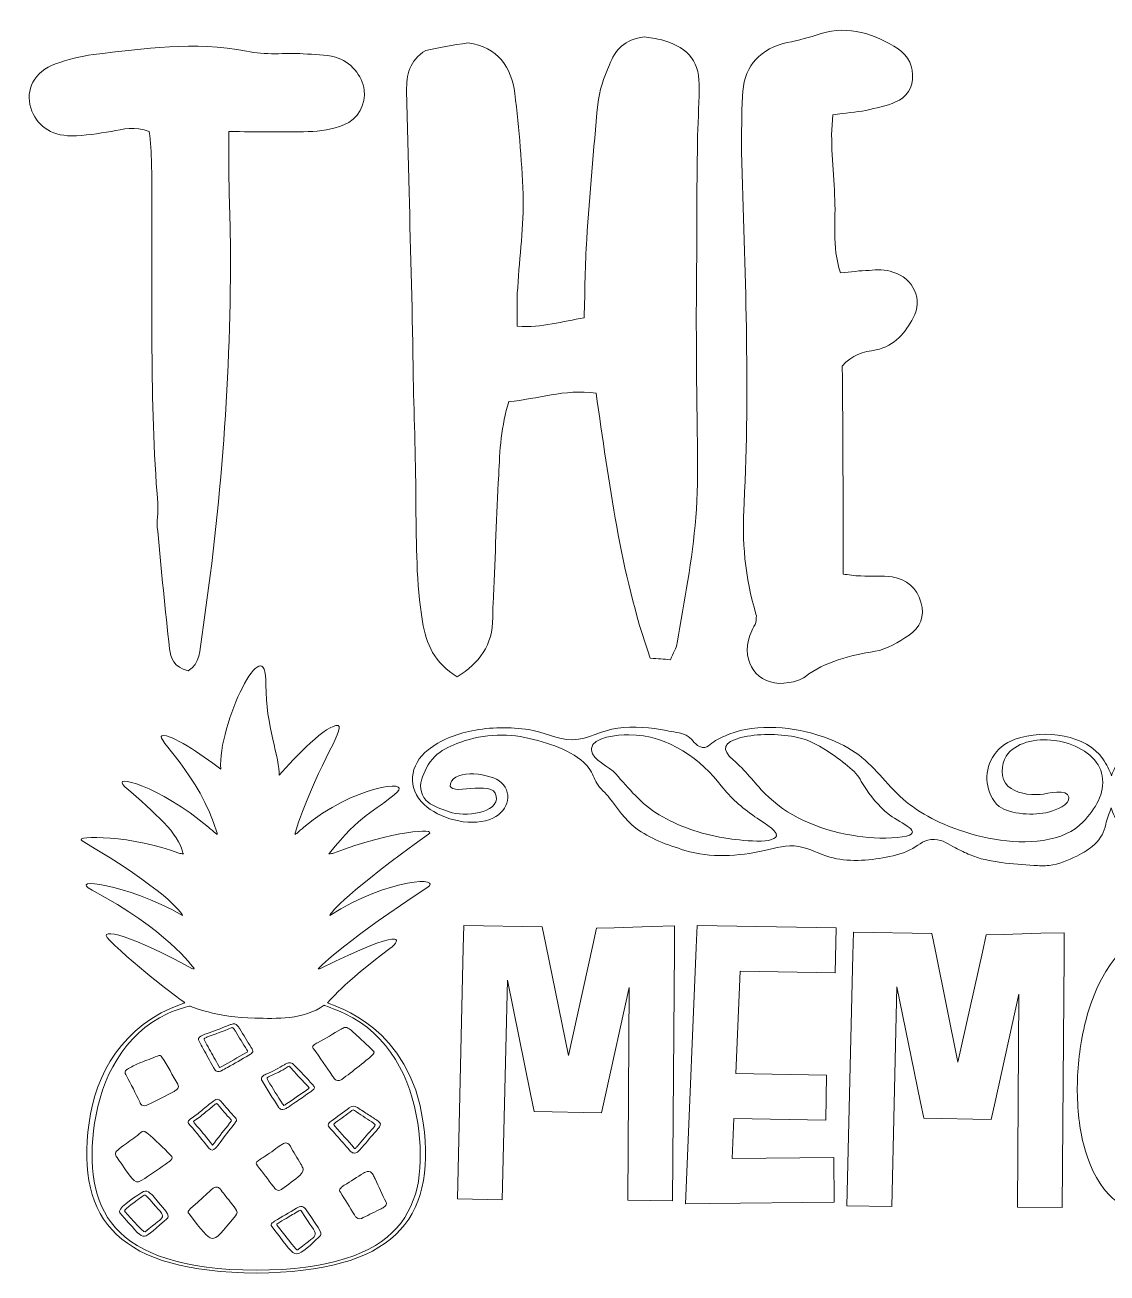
# Model space of a CAD drawing. Header units: inches. Extents: x 0.42 to 5.57, y -5.8 to -0.43.
# Drawn here: x 0.422 to 2.977, y -3.378 to -0.432 of the extents above; entities that cross this region are included whole.
import ezdxf

# ---------------------------------------------------------------- set-up
doc = ezdxf.new("R2010")
doc.units = ezdxf.units.IN
doc.header["$MEASUREMENT"] = 0
doc.layers.add('Layer 1', color=7, linetype='Continuous')

# ---------------------------------------------------------------- blocks, each defined once
blk = doc.blocks.new('block 308')
at = {"layer": 'Layer 1', "lineweight": 0}
blk.add_open_spline([(1.2436, -2.8615), (1.2498, -2.8538), (1.2479, -2.8593), (1.1944, -2.8069), (1.1916, -2.8042), (1.1883, -2.8019), (1.1845, -2.8), (1.1806, -2.7981), (1.1767, -2.7981), (1.1729, -2.7998), (1.1712, -2.8006), (1.1697, -2.8015), (1.1681, -2.8024), (1.15, -2.8133), (1.1317, -2.8242), (1.1128, -2.8344), (1.1093, -2.8363), (1.1059, -2.8383), (1.1032, -2.8408), (1.1008, -2.8431), (1.1001, -2.8454), (1.1022, -2.848), (1.1026, -2.8484), (1.1028, -2.8488), (1.1032, -2.8492), (1.1189, -2.8702), (1.1337, -2.8916), (1.1479, -2.9131), (1.1496, -2.9157), (1.1516, -2.9182), (1.1537, -2.9206), (1.1556, -2.9228), (1.1584, -2.9239), (1.1619, -2.924), (1.1651, -2.924), (1.1676, -2.9228), (1.1698, -2.9212), (1.1764, -2.9162), (1.1831, -2.9114), (1.1895, -2.9064), (1.2038, -2.8952), (1.218, -2.8839), (1.2322, -2.8726), (1.2365, -2.8692), (1.2404, -2.8655), (1.2436, -2.8615)], degree=3, knots=[0, 0, 0, 0, 1, 1, 1, 2, 2, 2, 3, 3, 3, 4, 4, 4, 5, 5, 5, 6, 6, 6, 7, 7, 7, 8, 8, 8, 9, 9, 9, 10, 10, 10, 11, 11, 11, 12, 12, 12, 13, 13, 13, 14, 14, 14, 15, 15, 15, 15], dxfattribs=at)
blk = doc.blocks.new('block 307')
at = {"layer": 'Layer 1'}
blk.add_blockref('block 308', (0, 0), dxfattribs=at)
blk = doc.blocks.new('block 310')
at = {"layer": 'Layer 1', "lineweight": 0}
blk.add_open_spline([(0.7113, -2.9811), (0.7328, -2.9711), (0.7537, -2.9606), (0.7739, -2.9493), (0.7767, -2.9477), (0.7793, -2.9461), (0.7814, -2.9439), (0.7831, -2.9422), (0.7841, -2.9403), (0.784, -2.938), (0.7841, -2.9361), (0.7834, -2.9342), (0.7824, -2.9325), (0.77, -2.9112), (0.7589, -2.8895), (0.7451, -2.8687), (0.7423, -2.8643), (0.74, -2.8638), (0.7344, -2.866), (0.7212, -2.8711), (0.7081, -2.8763), (0.6949, -2.8815), (0.6853, -2.8853), (0.6764, -2.8898), (0.6677, -2.8945), (0.6652, -2.8959), (0.663, -2.8974), (0.6609, -2.899), (0.6579, -2.9013), (0.6572, -2.904), (0.6586, -2.907), (0.6594, -2.9089), (0.6603, -2.9107), (0.6613, -2.9125), (0.6727, -2.9328), (0.6829, -2.9536), (0.6929, -2.9743), (0.6937, -2.976), (0.6945, -2.9777), (0.6955, -2.9793), (0.6982, -2.9832), (0.7025, -2.9843), (0.7079, -2.9825), (0.7091, -2.9821), (0.7102, -2.9816), (0.7113, -2.9811)], degree=3, knots=[0, 0, 0, 0, 1, 1, 1, 2, 2, 2, 3, 3, 3, 4, 4, 4, 5, 5, 5, 6, 6, 6, 7, 7, 7, 8, 8, 8, 9, 9, 9, 10, 10, 10, 11, 11, 11, 12, 12, 12, 13, 13, 13, 14, 14, 14, 15, 15, 15, 15], dxfattribs=at)
blk = doc.blocks.new('block 309')
at = {"layer": 'Layer 1'}
blk.add_blockref('block 310', (0, 0), dxfattribs=at)
blk = doc.blocks.new('block 312')
at = {"layer": 'Layer 1', "lineweight": 0}
blk.add_open_spline([(0.7593, -3.1173), (0.7617, -3.1155), (0.7641, -3.1136), (0.7661, -3.1115), (0.7701, -3.1073), (0.7703, -3.1044), (0.7663, -3.1004), (0.748, -3.0822), (0.7301, -3.0638), (0.7096, -3.047), (0.7091, -3.0467), (0.7087, -3.0463), (0.7082, -3.046), (0.7029, -3.0419), (0.7002, -3.0422), (0.6953, -3.0465), (0.6901, -3.0511), (0.6844, -3.0553), (0.6788, -3.0595), (0.626, -3.099), (0.6282, -3.0892), (0.6489, -3.1189), (0.6805, -3.1642), (0.6806, -3.1713), (0.7044, -3.1549), (0.7227, -3.1423), (0.7417, -3.1304), (0.7593, -3.1173)], degree=3, knots=[0, 0, 0, 0, 1, 1, 1, 2, 2, 2, 3, 3, 3, 4, 4, 4, 5, 5, 5, 6, 6, 6, 7, 7, 7, 8, 8, 8, 9, 9, 9, 9], dxfattribs=at)
blk = doc.blocks.new('block 311')
at = {"layer": 'Layer 1'}
blk.add_blockref('block 312', (0, 0), dxfattribs=at)
blk = doc.blocks.new('block 314')
at = {"layer": 'Layer 1', "lineweight": 0}
blk.add_open_spline([(0.8588, -3.1841), (0.8085, -3.232), (0.8019, -3.23), (0.8091, -3.2387), (0.8698, -3.3129), (0.8566, -3.3171), (0.9189, -3.2433), (0.9236, -3.2377), (0.9235, -3.2322), (0.9192, -3.2264), (0.9108, -3.2151), (0.9017, -3.2042), (0.893, -3.193), (0.8894, -3.1885), (0.8858, -3.1839), (0.8823, -3.1792), (0.8803, -3.1765), (0.8775, -3.1752), (0.8736, -3.1755), (0.8706, -3.1753), (0.8683, -3.1762), (0.8665, -3.1776), (0.8638, -3.1797), (0.8612, -3.1819), (0.8588, -3.1841)], degree=3, knots=[0, 0, 0, 0, 1, 1, 1, 2, 2, 2, 3, 3, 3, 4, 4, 4, 5, 5, 5, 6, 6, 6, 7, 7, 7, 8, 8, 8, 8], dxfattribs=at)
blk = doc.blocks.new('block 313')
at = {"layer": 'Layer 1'}
blk.add_blockref('block 314', (0, 0), dxfattribs=at)
blk = doc.blocks.new('block 316')
at = {"layer": 'Layer 1', "lineweight": 0}
blk.add_open_spline([(1.1673, -3.1775), (1.1659, -3.1791), (1.1647, -3.1808), (1.1648, -3.183), (1.1647, -3.1846), (1.1656, -3.186), (1.1666, -3.1875), (1.1778, -3.2051), (1.1891, -3.2227), (1.1995, -3.2406), (1.2007, -3.2427), (1.2022, -3.2447), (1.2038, -3.2465), (1.2085, -3.2518), (1.2144, -3.2503), (1.2207, -3.2472), (1.2347, -3.2403), (1.2488, -3.2333), (1.2628, -3.2263), (1.2659, -3.2248), (1.2687, -3.2231), (1.2713, -3.2212), (1.2752, -3.2182), (1.2762, -3.215), (1.2743, -3.211), (1.2656, -3.1926), (1.2571, -3.1742), (1.2485, -3.1558), (1.247, -3.1526), (1.2455, -3.1494), (1.2438, -3.1463), (1.243, -3.1448), (1.2419, -3.1433), (1.2407, -3.142), (1.2364, -3.1376), (1.2318, -3.137), (1.2256, -3.14), (1.2242, -3.1407), (1.2228, -3.1414), (1.2215, -3.1423), (1.2062, -3.1518), (1.191, -3.1613), (1.1758, -3.1708), (1.1726, -3.1728), (1.1697, -3.1749), (1.1673, -3.1775)], degree=3, knots=[0, 0, 0, 0, 1, 1, 1, 2, 2, 2, 3, 3, 3, 4, 4, 4, 5, 5, 5, 6, 6, 6, 7, 7, 7, 8, 8, 8, 9, 9, 9, 10, 10, 10, 11, 11, 11, 12, 12, 12, 13, 13, 13, 14, 14, 14, 15, 15, 15, 15], dxfattribs=at)
blk = doc.blocks.new('block 315')
at = {"layer": 'Layer 1'}
blk.add_blockref('block 316', (0, 0), dxfattribs=at)
blk = doc.blocks.new('block 318')
at = {"layer": 'Layer 1', "lineweight": 0}
blk.add_open_spline([(0.9732, -3.1124), (0.9666, -3.1171), (0.9662, -3.1194), (0.9707, -3.1251), (0.9835, -3.141), (0.9956, -3.1572), (1.0079, -3.1733), (1.0096, -3.1755), (1.0114, -3.1777), (1.0135, -3.1798), (1.0173, -3.1835), (1.022, -3.1839), (1.027, -3.1812), (1.0276, -3.181), (1.0281, -3.1807), (1.0285, -3.1803), (1.043, -3.1692), (1.0588, -3.1591), (1.0714, -3.1467), (1.0752, -3.143), (1.0786, -3.1391), (1.0788, -3.1341), (1.0789, -3.1325), (1.0785, -3.1309), (1.0777, -3.1294), (1.0763, -3.1265), (1.0751, -3.1236), (1.0733, -3.1208), (1.0647, -3.107), (1.0563, -3.093), (1.0485, -3.0788), (1.0473, -3.0765), (1.0459, -3.0741), (1.0428, -3.0725), (1.0391, -3.0706), (1.0356, -3.0705), (1.032, -3.0724), (1.0293, -3.0739), (1.0267, -3.0757), (1.0242, -3.0774), (1.0108, -3.0868), (0.998, -3.0967), (0.9839, -3.1054), (0.9803, -3.1077), (0.9766, -3.1099), (0.9732, -3.1124)], degree=3, knots=[0, 0, 0, 0, 1, 1, 1, 2, 2, 2, 3, 3, 3, 4, 4, 4, 5, 5, 5, 6, 6, 6, 7, 7, 7, 8, 8, 8, 9, 9, 9, 10, 10, 10, 11, 11, 11, 12, 12, 12, 13, 13, 13, 14, 14, 14, 15, 15, 15, 15], dxfattribs=at)
blk = doc.blocks.new('block 317')
at = {"layer": 'Layer 1'}
blk.add_blockref('block 318', (0, 0), dxfattribs=at)
blk = doc.blocks.new('block 306')
at = {"layer": 'Layer 1'}
for name in ['block 307', 'block 309', 'block 311', 'block 317', 'block 315', 'block 313']:
    blk.add_blockref(name, (0, 0), dxfattribs=at)
blk = doc.blocks.new('block 322')
at = {"layer": 'Layer 1', "lineweight": 0}
for points, knots in [([(0.8858, -2.9005), (0.8837, -2.9017), (0.8814, -2.9025), (0.8785, -2.9023), (0.8752, -2.9025), (0.8729, -2.9012), (0.8711, -2.8992), (0.869, -2.8967), (0.8675, -2.894), (0.866, -2.8914), (0.8583, -2.8772), (0.8505, -2.863), (0.8427, -2.8489), (0.8395, -2.8429), (0.8359, -2.837), (0.8328, -2.8311), (0.8301, -2.8259), (0.8314, -2.8227), (0.8371, -2.8191), (0.8409, -2.8167), (0.8453, -2.815), (0.8498, -2.8134), (0.8673, -2.807), (0.8847, -2.8007), (0.9018, -2.7938), (0.9041, -2.7929), (0.9063, -2.792), (0.9087, -2.7912), (0.9154, -2.789), (0.9195, -2.7898), (0.9236, -2.7945), (0.9256, -2.7968), (0.9273, -2.7992), (0.9289, -2.8017), (0.9379, -2.8163), (0.9468, -2.831), (0.9559, -2.8456), (0.962, -2.8555), (0.9615, -2.8574), (0.9502, -2.8639), (0.9335, -2.8736), (0.9167, -2.8833), (0.8999, -2.8929), (0.8953, -2.8955), (0.8905, -2.898), (0.8858, -2.9005)], [0, 0, 0, 0, 1, 1, 1, 2, 2, 2, 3, 3, 3, 4, 4, 4, 5, 5, 5, 6, 6, 6, 7, 7, 7, 8, 8, 8, 9, 9, 9, 10, 10, 10, 11, 11, 11, 12, 12, 12, 13, 13, 13, 14, 14, 14, 15, 15, 15, 15]), ([(0.9455, -2.8515), (0.9365, -2.8367), (0.9276, -2.8219), (0.9185, -2.8071), (0.9171, -2.8047), (0.9153, -2.8025), (0.9135, -2.8003), (0.913, -2.7996), (0.9125, -2.7989), (0.9109, -2.7988), (0.9102, -2.799), (0.9092, -2.7994), (0.9083, -2.7997), (0.8901, -2.8074), (0.8711, -2.814), (0.8524, -2.8209), (0.8516, -2.8212), (0.8508, -2.8215), (0.8501, -2.8218), (0.8439, -2.8244), (0.8435, -2.8249), (0.8461, -2.8298), (0.8533, -2.8429), (0.8608, -2.8559), (0.868, -2.869), (0.8719, -2.8758), (0.8754, -2.8827), (0.8793, -2.8895), (0.8815, -2.8935), (0.8816, -2.8935), (0.8864, -2.8908), (0.9054, -2.88), (0.9245, -2.8692), (0.9435, -2.8583), (0.948, -2.8557), (0.948, -2.8556), (0.9455, -2.8515)], [0, 0, 0, 0, 1, 1, 1, 2, 2, 2, 3, 3, 3, 4, 4, 4, 5, 5, 5, 6, 6, 6, 7, 7, 7, 8, 8, 8, 9, 9, 9, 10, 10, 10, 11, 11, 11, 12, 12, 12, 12])]:
    blk.add_open_spline(points, degree=3, knots=knots, dxfattribs=at)
blk = doc.blocks.new('block 321')
at = {"layer": 'Layer 1'}
blk.add_blockref('block 322', (0, 0), dxfattribs=at)
blk = doc.blocks.new('block 320')
at = {"layer": 'Layer 1'}
blk.add_blockref('block 321', (0, 0), dxfattribs=at)
blk = doc.blocks.new('block 325')
at = {"layer": 'Layer 1', "lineweight": 0}
for points, knots in [([(1.0994, -2.9479), (1.0969, -2.9499), (1.0942, -2.9518), (1.0915, -2.9536), (1.0812, -2.9607), (1.0709, -2.9679), (1.0605, -2.9749), (1.0545, -2.9791), (1.0484, -2.9832), (1.0422, -2.9872), (1.0398, -2.9888), (1.0371, -2.9902), (1.0343, -2.9914), (1.0294, -2.9933), (1.0256, -2.9925), (1.0225, -2.9892), (1.0218, -2.9884), (1.0212, -2.9875), (1.0206, -2.9866), (1.007, -2.9661), (0.9945, -2.9452), (0.9819, -2.9243), (0.9809, -2.9227), (0.98, -2.9211), (0.9801, -2.9193), (0.9799, -2.9166), (0.9815, -2.9146), (0.984, -2.9128), (0.9866, -2.9109), (0.9896, -2.9094), (0.9928, -2.908), (1.0075, -2.9017), (1.0211, -2.8943), (1.0342, -2.8864), (1.0354, -2.8857), (1.0366, -2.885), (1.0378, -2.8843), (1.0466, -2.88), (1.0519, -2.8807), (1.0578, -2.8871), (1.0722, -2.9024), (1.0865, -2.9177), (1.1009, -2.9331), (1.1076, -2.9402), (1.1075, -2.9417), (1.0994, -2.9479)], [0, 0, 0, 0, 1, 1, 1, 2, 2, 2, 3, 3, 3, 4, 4, 4, 5, 5, 5, 6, 6, 6, 7, 7, 7, 8, 8, 8, 9, 9, 9, 10, 10, 10, 11, 11, 11, 12, 12, 12, 13, 13, 13, 14, 14, 14, 15, 15, 15, 15]), ([(1.0901, -2.938), (1.0779, -2.9247), (1.0656, -2.9114), (1.0533, -2.8981), (1.0509, -2.8955), (1.0486, -2.8928), (1.0463, -2.8901), (1.0439, -2.8903), (1.0427, -2.8915), (1.0412, -2.8923), (1.0281, -2.9002), (1.0144, -2.9075), (0.9997, -2.9138), (0.9988, -2.9142), (0.9979, -2.9146), (0.997, -2.9151), (0.9926, -2.9173), (0.9925, -2.9175), (0.9944, -2.9214), (0.995, -2.9225), (0.9955, -2.9235), (0.9961, -2.9245), (1.0073, -2.9427), (1.0182, -2.961), (1.0302, -2.9789), (1.0309, -2.98), (1.0318, -2.9811), (1.0327, -2.9824), (1.0354, -2.9819), (1.0366, -2.9807), (1.038, -2.9797), (1.054, -2.9689), (1.0699, -2.9579), (1.0858, -2.947), (1.0869, -2.9463), (1.088, -2.9455), (1.0891, -2.9447), (1.094, -2.941), (1.0933, -2.9416), (1.0901, -2.938)], [0, 0, 0, 0, 1, 1, 1, 2, 2, 2, 3, 3, 3, 4, 4, 4, 5, 5, 5, 6, 6, 6, 7, 7, 7, 8, 8, 8, 9, 9, 9, 10, 10, 10, 11, 11, 11, 12, 12, 12, 13, 13, 13, 13])]:
    blk.add_open_spline(points, degree=3, knots=knots, dxfattribs=at)
blk = doc.blocks.new('block 324')
at = {"layer": 'Layer 1'}
blk.add_blockref('block 325', (0, 0), dxfattribs=at)
blk = doc.blocks.new('block 323')
at = {"layer": 'Layer 1'}
blk.add_blockref('block 324', (0, 0), dxfattribs=at)
blk = doc.blocks.new('block 328')
at = {"layer": 'Layer 1', "lineweight": 0}
for points, knots in [([(1.1446, -3.0194), (1.1592, -3.0091), (1.1733, -2.9984), (1.1876, -2.9879), (1.1945, -2.9829), (1.1996, -2.983), (1.2068, -2.9876), (1.2157, -2.9933), (1.2245, -2.999), (1.2333, -3.0047), (1.2407, -3.0096), (1.2482, -3.0145), (1.2555, -3.0195), (1.262, -3.0241), (1.2627, -3.0273), (1.2587, -3.0333), (1.2566, -3.0365), (1.2542, -3.0396), (1.2515, -3.0425), (1.2399, -3.0551), (1.2292, -3.0682), (1.2179, -3.081), (1.2148, -3.0845), (1.2117, -3.0879), (1.2084, -3.0913), (1.2063, -3.0935), (1.2035, -3.0949), (1.2007, -3.0949), (1.1964, -3.0949), (1.194, -3.0936), (1.1919, -3.0919), (1.1891, -3.0896), (1.1869, -3.087), (1.1847, -3.0844), (1.1748, -3.0724), (1.1642, -3.0606), (1.1536, -3.0488), (1.1491, -3.0439), (1.1447, -3.0389), (1.1402, -3.034), (1.1371, -3.0305), (1.1372, -3.027), (1.1403, -3.0236), (1.1416, -3.0221), (1.1429, -3.0206), (1.1446, -3.0194)], [0, 0, 0, 0, 1, 1, 1, 2, 2, 2, 3, 3, 3, 4, 4, 4, 5, 5, 5, 6, 6, 6, 7, 7, 7, 8, 8, 8, 9, 9, 9, 10, 10, 10, 11, 11, 11, 12, 12, 12, 13, 13, 13, 14, 14, 14, 15, 15, 15, 15]), ([(1.1538, -3.0317), (1.1687, -3.0489), (1.1844, -3.0657), (1.1989, -3.0831), (1.1993, -3.0836), (1.1997, -3.0842), (1.2018, -3.0844), (1.2034, -3.0825), (1.2052, -3.0805), (1.207, -3.0785), (1.2178, -3.0657), (1.2286, -3.0528), (1.2402, -3.0404), (1.2423, -3.0381), (1.2442, -3.0358), (1.2461, -3.0334), (1.2498, -3.0286), (1.2497, -3.028), (1.2441, -3.0239), (1.243, -3.0231), (1.2419, -3.0224), (1.2408, -3.0216), (1.227, -3.0125), (1.2132, -3.0035), (1.1995, -2.9943), (1.1972, -2.9928), (1.1959, -2.9927), (1.1937, -2.9944), (1.1815, -3.0043), (1.1685, -3.0134), (1.1554, -3.0226), (1.15, -3.0263), (1.15, -3.0272), (1.1538, -3.0317)], [0, 0, 0, 0, 1, 1, 1, 2, 2, 2, 3, 3, 3, 4, 4, 4, 5, 5, 5, 6, 6, 6, 7, 7, 7, 8, 8, 8, 9, 9, 9, 10, 10, 10, 11, 11, 11, 11])]:
    blk.add_open_spline(points, degree=3, knots=knots, dxfattribs=at)
blk = doc.blocks.new('block 327')
at = {"layer": 'Layer 1'}
blk.add_blockref('block 328', (0, 0), dxfattribs=at)
blk = doc.blocks.new('block 326')
at = {"layer": 'Layer 1'}
blk.add_blockref('block 327', (0, 0), dxfattribs=at)
blk = doc.blocks.new('block 331')
at = {"layer": 'Layer 1', "lineweight": 0}
for points, knots in [([(0.8678, -2.9713), (0.874, -2.9664), (0.8791, -2.9669), (0.8841, -2.9725), (0.8959, -2.9856), (0.9063, -2.9994), (0.9191, -3.012), (0.9204, -3.0133), (0.9213, -3.0148), (0.9215, -3.017), (0.9211, -3.0179), (0.9208, -3.0193), (0.92, -3.0206), (0.9185, -3.023), (0.9169, -3.0253), (0.9152, -3.0275), (0.9041, -3.0415), (0.8929, -3.0555), (0.8826, -3.0699), (0.8792, -3.0746), (0.8755, -3.0791), (0.8717, -3.0836), (0.8668, -3.0894), (0.8602, -3.0893), (0.8558, -3.0834), (0.8416, -3.0649), (0.8272, -3.0466), (0.8113, -3.0289), (0.8102, -3.0277), (0.8093, -3.0264), (0.8082, -3.0252), (0.8058, -3.0223), (0.8064, -3.0196), (0.8092, -3.0171), (0.8103, -3.0162), (0.8115, -3.0152), (0.8128, -3.0144), (0.8224, -3.0083), (0.8306, -3.0012), (0.8391, -2.9943), (0.8486, -2.9866), (0.8581, -2.9789), (0.8678, -2.9713)], [0, 0, 0, 0, 1, 1, 1, 2, 2, 2, 3, 3, 3, 4, 4, 4, 5, 5, 5, 6, 6, 6, 7, 7, 7, 8, 8, 8, 9, 9, 9, 10, 10, 10, 11, 11, 11, 12, 12, 12, 13, 13, 13, 14, 14, 14, 14]), ([(0.8224, -3.0182), (0.8197, -3.0198), (0.8192, -3.0214), (0.8212, -3.0235), (0.8222, -3.0245), (0.823, -3.0257), (0.824, -3.0267), (0.8363, -3.0406), (0.8479, -3.0547), (0.859, -3.0691), (0.8607, -3.0712), (0.8624, -3.0732), (0.8648, -3.0761), (0.8667, -3.0738), (0.8681, -3.0722), (0.8693, -3.0705), (0.8805, -3.0549), (0.8927, -3.0397), (0.9051, -3.0246), (0.9061, -3.0233), (0.9069, -3.022), (0.908, -3.0208), (0.9096, -3.0189), (0.9094, -3.0172), (0.9077, -3.0154), (0.8966, -3.0041), (0.8867, -2.9922), (0.8771, -2.9802), (0.8748, -2.9773), (0.8741, -2.9773), (0.8709, -2.9799), (0.8636, -2.9858), (0.8563, -2.9918), (0.8491, -2.9978), (0.8406, -3.0049), (0.8322, -3.012), (0.8224, -3.0182)], [0, 0, 0, 0, 1, 1, 1, 2, 2, 2, 3, 3, 3, 4, 4, 4, 5, 5, 5, 6, 6, 6, 7, 7, 7, 8, 8, 8, 9, 9, 9, 10, 10, 10, 11, 11, 11, 12, 12, 12, 12])]:
    blk.add_open_spline(points, degree=3, knots=knots, dxfattribs=at)
blk = doc.blocks.new('block 330')
at = {"layer": 'Layer 1'}
blk.add_blockref('block 331', (0, 0), dxfattribs=at)
blk = doc.blocks.new('block 329')
at = {"layer": 'Layer 1'}
blk.add_blockref('block 330', (0, 0), dxfattribs=at)
blk = doc.blocks.new('block 334')
at = {"layer": 'Layer 1', "lineweight": 0}
for points, knots in [([(1.0113, -3.2557), (1.0285, -3.2455), (1.0457, -3.2352), (1.063, -3.225), (1.0648, -3.2239), (1.0668, -3.2229), (1.069, -3.2222), (1.0748, -3.2202), (1.0787, -3.2211), (1.0824, -3.2249), (1.0837, -3.2262), (1.085, -3.2276), (1.0859, -3.229), (1.1224, -3.2824), (1.1244, -3.2854), (1.1172, -3.2921), (1.0514, -3.354), (1.0645, -3.3437), (1.0048, -3.2681), (1.0038, -3.2668), (1.0028, -3.2656), (1.003, -3.264), (1.0031, -3.2623), (1.0041, -3.2609), (1.0056, -3.2597), (1.0074, -3.2583), (1.0093, -3.2569), (1.0113, -3.2557)], [0, 0, 0, 0, 1, 1, 1, 2, 2, 2, 3, 3, 3, 4, 4, 4, 5, 5, 5, 6, 6, 6, 7, 7, 7, 8, 8, 8, 9, 9, 9, 9]), ([(1.0172, -3.2657), (1.0633, -3.3242), (1.063, -3.3233), (1.0646, -3.3237), (1.066, -3.3235), (1.0666, -3.3226), (1.0675, -3.3219), (1.1205, -3.2786), (1.1172, -3.2995), (1.0753, -3.2333), (1.075, -3.2328), (1.0747, -3.2324), (1.0744, -3.232), (1.0722, -3.2296), (1.0716, -3.2295), (1.0684, -3.2314), (1.0584, -3.2373), (1.0484, -3.2432), (1.0385, -3.2491), (1.0319, -3.253), (1.0254, -3.257), (1.0187, -3.2608), (1.0163, -3.2622), (1.0154, -3.2634), (1.0172, -3.2657)], [0, 0, 0, 0, 1, 1, 1, 2, 2, 2, 3, 3, 3, 4, 4, 4, 5, 5, 5, 6, 6, 6, 7, 7, 7, 8, 8, 8, 8])]:
    blk.add_open_spline(points, degree=3, knots=knots, dxfattribs=at)
blk = doc.blocks.new('block 333')
at = {"layer": 'Layer 1'}
blk.add_blockref('block 334', (0, 0), dxfattribs=at)
blk = doc.blocks.new('block 332')
at = {"layer": 'Layer 1'}
blk.add_blockref('block 333', (0, 0), dxfattribs=at)
blk = doc.blocks.new('block 337')
at = {"layer": 'Layer 1', "lineweight": 0}
for points in [[(0.6974, -3.1879), (0.7027, -3.1845), (0.7085, -3.1829), (0.7134, -3.1867), (0.717, -3.1894), (0.7209, -3.1922), (0.7236, -3.1954), (0.7646, -3.2437), (0.7666, -3.2425), (0.7506, -3.2557), (0.6906, -3.3051), (0.7111, -3.3071), (0.6458, -3.2363), (0.6375, -3.2273), (0.6736, -3.2034), (0.6974, -3.1879)], [(0.7059, -3.2809), (0.7561, -3.236), (0.7602, -3.2568), (0.7172, -3.205), (0.7144, -3.2017), (0.7113, -3.1987), (0.7079, -3.1957), (0.7046, -3.1927), (0.7043, -3.193), (0.6895, -3.2039), (0.688, -3.205), (0.657, -3.2276), (0.6566, -3.2312), (0.657, -3.2316), (0.7017, -3.2846), (0.7059, -3.2809)]]:
    blk.add_open_spline(points, degree=3, knots=[0, 0, 0, 0, 1, 1, 1, 2, 2, 2, 3, 3, 3, 4, 4, 4, 5, 5, 5, 5], dxfattribs=at)
blk = doc.blocks.new('block 336')
at = {"layer": 'Layer 1'}
blk.add_blockref('block 337', (0, 0), dxfattribs=at)
blk = doc.blocks.new('block 335')
at = {"layer": 'Layer 1'}
blk.add_blockref('block 336', (0, 0), dxfattribs=at)
blk = doc.blocks.new('block 319')
at = {"layer": 'Layer 1'}
for name in ['block 320', 'block 323', 'block 329', 'block 326', 'block 335', 'block 332']:
    blk.add_blockref(name, (0, 0), dxfattribs=at)
blk = doc.blocks.new('block 305')
at = {"layer": 'Layer 1'}
for name in ['block 306', 'block 319']:
    blk.add_blockref(name, (0, 0), dxfattribs=at)
blk = doc.blocks.new('block 355')
at = {"layer": 'Layer 1', "lineweight": 0}
blk.add_lwpolyline([(1.5485, -3.2054), (1.5609, -2.6868), (1.6155, -2.9553), (1.6239, -2.9969), (1.6666, -2.9976), (1.7399, -2.9992), (1.7832, -3), (1.7927, -2.9578), (1.8489, -2.7041), (1.8451, -3.2064), (1.9508, -3.2077), (1.9555, -2.6137), (1.9557, -2.5589), (1.9009, -2.5604), (1.8127, -2.563), (1.7716, -2.5642), (1.7627, -2.6044), (1.7049, -2.8644), (1.6517, -2.6028), (1.6431, -2.561), (1.4581, -2.5577), (1.4568, -2.6107), (1.4428, -3.2032), (1.5485, -3.2054)], dxfattribs=at)
blk = doc.blocks.new('block 354')
at = {"layer": 'Layer 1'}
blk.add_blockref('block 355', (0, 0), dxfattribs=at)
blk = doc.blocks.new('block 357')
at = {"layer": 'Layer 1', "lineweight": 0}
blk.add_lwpolyline([(2.3317, -3.1054), (2.0921, -3.1078), (2.0959, -3.0136), (2.3129, -3.0173), (2.3147, -2.911), (2.1006, -2.9073), (2.1107, -2.666), (2.3352, -2.6698), (2.337, -2.5636), (2.0094, -2.5579), (2.0069, -2.6096), (1.9839, -3.159), (1.9817, -3.2144), (2.0372, -3.2141), (2.3324, -3.2111), (2.3317, -3.1054)], dxfattribs=at)
blk = doc.blocks.new('block 356')
at = {"layer": 'Layer 1'}
blk.add_blockref('block 357', (0, 0), dxfattribs=at)
blk = doc.blocks.new('block 359')
at = {"layer": 'Layer 1', "lineweight": 0}
blk.add_lwpolyline([(2.4685, -3.2213), (2.4809, -2.7028), (2.5355, -2.9713), (2.544, -3.0128), (2.5866, -3.0136), (2.6599, -3.0152), (2.7032, -3.0159), (2.7127, -2.9737), (2.7689, -2.72), (2.7652, -3.2224), (2.8709, -3.2236), (2.8755, -2.6297), (2.8758, -2.5748), (2.8209, -2.5763), (2.7327, -2.5789), (2.6916, -2.5801), (2.6827, -2.6204), (2.6249, -2.8803), (2.5718, -2.6187), (2.5631, -2.5769), (2.3781, -2.5737), (2.3769, -2.6267), (2.3629, -3.2192), (2.4685, -3.2213)], dxfattribs=at)
blk = doc.blocks.new('block 358')
at = {"layer": 'Layer 1'}
blk.add_blockref('block 359', (0, 0), dxfattribs=at)
blk = doc.blocks.new('block 361')
at = {"layer": 'Layer 1', "lineweight": 0}
for points in [[(2.926, -2.7855), (2.9146, -2.8314), (2.9081, -2.8815), (2.9069, -2.931), (2.906, -2.9811), (2.9106, -3.0302), (2.9211, -3.073), (2.9449, -3.1675), (2.9979, -3.2368), (3.0857, -3.2408), (3.18, -3.2456), (3.2421, -3.1522), (3.2706, -3.0323), (3.2817, -2.9854), (3.2876, -2.9335), (3.2889, -2.8821), (3.2897, -2.8304), (3.2853, -2.7795), (3.2751, -2.7357), (3.252, -2.6365), (3.2002, -2.5663), (3.1139, -2.5702), (3.0201, -2.5739), (2.9557, -2.6681), (2.926, -2.7855)], [(3.1184, -2.6759), (3.1422, -2.675), (3.1604, -2.7102), (3.1718, -2.7596), (3.18, -2.7955), (3.1836, -2.8377), (3.1829, -2.8802), (3.1821, -2.9232), (3.177, -2.9677), (3.1671, -3.0083), (3.1503, -3.0804), (3.1229, -3.1367), (3.0903, -3.1352), (3.0586, -3.1337), (3.0367, -3.0976), (3.0241, -3.0475), (3.0156, -3.0132), (3.0119, -2.9736), (3.0129, -2.9331), (3.0136, -2.8924), (3.0194, -2.8504), (3.0291, -2.8115), (3.048, -2.7368), (3.0797, -2.6774), (3.1184, -2.6759)]]:
    blk.add_open_spline(points, degree=3, knots=[0, 0, 0, 0, 1, 1, 1, 2, 2, 2, 3, 3, 3, 4, 4, 4, 5, 5, 5, 6, 6, 6, 7, 7, 7, 8, 8, 8, 8], dxfattribs=at)
blk = doc.blocks.new('block 360')
at = {"layer": 'Layer 1'}
blk.add_blockref('block 361', (0, 0), dxfattribs=at)
blk = doc.blocks.new('block 353')
at = {"layer": 'Layer 1'}
for name in ['block 354', 'block 356', 'block 358', 'block 360']:
    blk.add_blockref(name, (0, 0), dxfattribs=at)
blk = doc.blocks.new('block 375')
at = {"layer": 'Layer 1', "lineweight": 0}
for points, knots in [([(0.5571, -2.3584), (0.7511, -2.4722), (0.7925, -2.5278), (0.7937, -2.5339), (0.6579, -2.4577), (0.5212, -2.4432), (0.5801, -2.4743), (0.7541, -2.5664), (0.8182, -2.6553), (0.8215, -2.6599), (0.8193, -2.6605), (0.8171, -2.6604), (0.8156, -2.6595), (0.6856, -2.5854), (0.5859, -2.5571), (0.6206, -2.5918), (0.6885, -2.6599), (0.7988, -2.7397), (0.7992, -2.7401), (0.7965, -2.7415), (0.7989, -2.7403), (0.793, -2.7424), (0.651, -2.7928), (0.5885, -2.9097), (0.5731, -3.0238), (0.5416, -3.2562), (0.6461, -3.3754), (0.9677, -3.3781), (1.2894, -3.3754), (1.3938, -3.2562), (1.3624, -3.0238), (1.3315, -2.7963), (1.1547, -2.7495), (1.1362, -2.7401), (1.1367, -2.7397), (1.1735, -2.6945), (1.2836, -2.612), (1.3127, -2.5902), (1.3214, -2.5591), (1.1198, -2.6595), (1.1182, -2.6603), (1.1161, -2.6605), (1.1139, -2.6599), (1.1172, -2.6553), (1.1924, -2.5844), (1.3709, -2.4693), (1.4128, -2.4423), (1.2826, -2.4446), (1.1417, -2.5339), (1.143, -2.5278), (1.1866, -2.4765), (1.3748, -2.3425), (1.3971, -2.3266), (1.2895, -2.3339), (1.1504, -2.387), (1.1472, -2.3883), (1.1433, -2.3882), (1.1396, -2.3888), (1.1391, -2.3877), (1.1405, -2.3876), (1.141, -2.387), (1.2138, -2.2947), (1.2461, -2.2907), (1.2996, -2.244), (1.3372, -2.2112), (1.1963, -2.2281), (1.0803, -2.3257), (1.0746, -2.3306), (1.069, -2.3355), (1.0634, -2.3404), (1.0623, -2.3413), (1.0611, -2.3422), (1.0599, -2.3433), (1.0585, -2.3419), (1.0594, -2.3409), (1.0597, -2.3399), (1.1016, -2.2005), (1.1798, -2.0901), (1.1614, -2.0861), (1.1353, -2.0804), (1.0594, -2.1611), (1.0219, -2.2033), (1.0246, -2.1647), (0.9896, -2.0855), (0.9908, -1.9902), (0.9927, -1.8453), (0.876, -2.0861), (0.8841, -2.1885), (0.8357, -2.1523), (0.7672, -2.1052), (0.7453, -2.11), (0.7269, -2.114), (0.8339, -2.2005), (0.8758, -2.3399), (0.8761, -2.3409), (0.8769, -2.3419), (0.8756, -2.3433), (0.8743, -2.3422), (0.8732, -2.3413), (0.8721, -2.3404), (0.8664, -2.3355), (0.8608, -2.3306), (0.8551, -2.3257), (0.7392, -2.2281), (0.6208, -2.1971), (0.6579, -2.2302), (0.7307, -2.2954), (0.784, -2.3382), (0.7945, -2.387), (0.7946, -2.3877), (0.7963, -2.3877), (0.7958, -2.3888), (0.7922, -2.3882), (0.7882, -2.3883), (0.785, -2.387), (0.6832, -2.346), (0.5315, -2.3435), (0.5571, -2.3584)], [0, 0, 0, 0, 1, 1, 1, 2, 2, 2, 3, 3, 3, 4, 4, 4, 5, 5, 5, 6, 6, 6, 7, 7, 7, 8, 8, 8, 9, 9, 9, 10, 10, 10, 11, 11, 11, 12, 12, 12, 13, 13, 13, 14, 14, 14, 15, 15, 15, 16, 16, 16, 17, 17, 17, 18, 18, 18, 19, 19, 19, 20, 20, 20, 21, 21, 21, 22, 22, 22, 23, 23, 23, 24, 24, 24, 25, 25, 25, 26, 26, 26, 27, 27, 27, 28, 28, 28, 29, 29, 29, 30, 30, 30, 31, 31, 31, 32, 32, 32, 33, 33, 33, 34, 34, 34, 35, 35, 35, 36, 36, 36, 37, 37, 37, 38, 38, 38, 39, 39, 39, 39]), ([(0.9645, -2.7766), (1.0149, -2.7772), (1.0799, -2.7811), (1.1281, -2.7461), (1.1281, -2.7461), (1.15, -2.7534), (1.1775, -2.7661), (1.2809, -2.814), (1.3338, -2.9193), (1.3491, -3.0242), (1.3779, -3.2221), (1.3162, -3.3693), (0.9677, -3.3715), (0.6193, -3.3693), (0.5576, -3.2221), (0.5863, -3.0242), (0.6016, -2.9193), (0.6545, -2.814), (0.7579, -2.7661), (0.783, -2.7545), (0.8109, -2.7479), (0.8109, -2.7479), (0.8109, -2.7479), (0.875, -2.7755), (0.9645, -2.7766)], [0, 0, 0, 0, 1, 1, 1, 2, 2, 2, 3, 3, 3, 4, 4, 4, 5, 5, 5, 6, 6, 6, 7, 7, 7, 8, 8, 8, 8])]:
    blk.add_open_spline(points, degree=3, knots=knots, dxfattribs=at)
blk = doc.blocks.new('block 374')
at = {"layer": 'Layer 1'}
blk.add_blockref('block 375', (0, 0), dxfattribs=at)
blk = doc.blocks.new('block 373')
at = {"layer": 'Layer 1'}
blk.add_blockref('block 374', (0, 0), dxfattribs=at)
blk = doc.blocks.new('block 378')
at = {"layer": 'Layer 1', "lineweight": 0}
blk.add_open_spline([(0.8072, -1.9566), (0.7732, -1.9486), (0.7652, -1.9267), (0.7632, -1.9046), (0.7532, -1.8128), (0.7432, -1.7209), (0.7353, -1.627), (0.7313, -1.605), (0.7373, -1.583), (0.7353, -1.5611), (0.7153, -1.3174), (0.7233, -1.0776), (0.7213, -0.836), (0.7213, -0.786), (0.7213, -0.7341), (0.7153, -0.6841), (0.6813, -0.6702), (0.6534, -0.6782), (0.6254, -0.6841), (0.5954, -0.6881), (0.5635, -0.6941), (0.5315, -0.6941), (0.4816, -0.6941), (0.4476, -0.6682), (0.4356, -0.6282), (0.4217, -0.5862), (0.4436, -0.5423), (0.4936, -0.5243), (0.5215, -0.5144), (0.5535, -0.5063), (0.5834, -0.5023), (0.7033, -0.4884), (0.8211, -0.4704), (0.945, -0.4943), (0.989, -0.5043), (1.0349, -0.4983), (1.0788, -0.5003), (1.1048, -0.5023), (1.1308, -0.5023), (1.1548, -0.5084), (1.1907, -0.5184), (1.2187, -0.5523), (1.2227, -0.5862), (1.2267, -0.6182), (1.2087, -0.6561), (1.1747, -0.6682), (1.1488, -0.6782), (1.1188, -0.6841), (1.0908, -0.6841), (1.0309, -0.6861), (0.971, -0.6841), (0.903, -0.6841), (0.903, -0.6841), (0.903, -0.7301), (0.903, -0.7301), (0.903, -0.8), (0.905, -0.8719), (0.907, -0.9418), (0.909, -1.2555), (0.8851, -1.5691), (0.8391, -1.8767), (0.8352, -1.9066), (0.8352, -1.9406), (0.8072, -1.9566)], degree=3, knots=[0, 0, 0, 0, 1, 1, 1, 2, 2, 2, 3, 3, 3, 4, 4, 4, 5, 5, 5, 6, 6, 6, 7, 7, 7, 8, 8, 8, 9, 9, 9, 10, 10, 10, 11, 11, 11, 12, 12, 12, 13, 13, 13, 14, 14, 14, 15, 15, 15, 16, 16, 16, 17, 17, 17, 18, 18, 18, 19, 19, 19, 20, 20, 20, 21, 21, 21, 21], dxfattribs=at)
blk = doc.blocks.new('block 377')
at = {"layer": 'Layer 1'}
blk.add_blockref('block 378', (0, 0), dxfattribs=at)
blk = doc.blocks.new('block 380')
at = {"layer": 'Layer 1', "lineweight": 0}
blk.add_open_spline([(1.8841, -0.4604), (1.8961, -0.4624), (1.912, -0.4644), (1.928, -0.4684), (1.9919, -0.4884), (2.0159, -0.5204), (2.0139, -0.5843), (2.0139, -0.6262), (2.0099, -0.6682), (2.0099, -0.7101), (2.0079, -0.822), (2.0079, -0.9339), (2.0079, -1.0477), (2.0059, -1.1236), (2.0079, -1.1995), (2.0079, -1.2754), (2.0079, -1.3813), (2.0139, -1.4891), (2.0059, -1.595), (1.998, -1.6949), (1.978, -1.7928), (1.962, -1.8907), (1.96, -1.9046), (1.952, -1.9146), (1.946, -1.9306), (1.93, -1.9286), (1.918, -1.9286), (1.8981, -1.9267), (1.8261, -1.7209), (1.8022, -1.5132), (1.7702, -1.3014), (1.6943, -1.2914), (1.6324, -1.3154), (1.5645, -1.3214), (1.5465, -1.3773), (1.5425, -1.4372), (1.5405, -1.4951), (1.5345, -1.589), (1.5325, -1.6849), (1.5285, -1.7808), (1.5265, -1.7968), (1.5265, -1.8148), (1.5265, -1.8308), (1.5265, -1.8967), (1.4945, -1.9386), (1.4426, -1.9706), (1.3887, -1.9386), (1.3687, -1.8927), (1.3607, -1.8407), (1.3448, -1.7488), (1.3467, -1.659), (1.3448, -1.5691), (1.3448, -1.4672), (1.3407, -1.3673), (1.3387, -1.2654), (1.3367, -1.1176), (1.3327, -0.9717), (1.3287, -0.826), (1.3287, -0.826), (1.3228, -0.5882), (1.3228, -0.5882), (1.3228, -0.5503), (1.3287, -0.5164), (1.3687, -0.4923), (1.3967, -0.4864), (1.4326, -0.4804), (1.4686, -0.4744), (1.5385, -0.4844), (1.5704, -0.5323), (1.5785, -0.5942), (1.5884, -0.6782), (1.5964, -0.764), (1.5984, -0.8479), (1.5984, -0.9198), (1.5884, -0.9918), (1.5844, -1.0657), (1.5844, -1.0657), (1.5844, -1.1436), (1.5844, -1.1436), (1.6444, -1.1476), (1.6903, -1.1316), (1.7423, -1.1236), (1.7442, -1.0597), (1.7442, -0.9978), (1.7482, -0.9379), (1.7562, -0.832), (1.7642, -0.7261), (1.7742, -0.6202), (1.7782, -0.5882), (1.7882, -0.5563), (1.8022, -0.5263), (1.8142, -0.4923), (1.8381, -0.4664), (1.8841, -0.4604)], degree=3, knots=[0, 0, 0, 0, 1, 1, 1, 2, 2, 2, 3, 3, 3, 4, 4, 4, 5, 5, 5, 6, 6, 6, 7, 7, 7, 8, 8, 8, 9, 9, 9, 10, 10, 10, 11, 11, 11, 12, 12, 12, 13, 13, 13, 14, 14, 14, 15, 15, 15, 16, 16, 16, 17, 17, 17, 18, 18, 18, 19, 19, 19, 20, 20, 20, 21, 21, 21, 22, 22, 22, 23, 23, 23, 24, 24, 24, 25, 25, 25, 26, 26, 26, 27, 27, 27, 28, 28, 28, 29, 29, 29, 30, 30, 30, 31, 31, 31, 31], dxfattribs=at)
blk = doc.blocks.new('block 379')
at = {"layer": 'Layer 1'}
blk.add_blockref('block 380', (0, 0), dxfattribs=at)
blk = doc.blocks.new('block 382')
at = {"layer": 'Layer 1', "lineweight": 0}
blk.add_open_spline([(2.3477, -1.0177), (2.3717, -1.0157), (2.3936, -1.0117), (2.4156, -1.0117), (2.4336, -1.0097), (2.4536, -1.0097), (2.4715, -1.0157), (2.5195, -1.0297), (2.5435, -1.0816), (2.5195, -1.1236), (2.5015, -1.1576), (2.4756, -1.1895), (2.4316, -1.1995), (2.4017, -1.2035), (2.3737, -1.2115), (2.3517, -1.2374), (2.3537, -1.3993), (2.3537, -1.5611), (2.3537, -1.7289), (2.3657, -1.7289), (2.3797, -1.7329), (2.3957, -1.7329), (2.4216, -1.7349), (2.4456, -1.7309), (2.4696, -1.7349), (2.5035, -1.7408), (2.5275, -1.7608), (2.5375, -1.7948), (2.5475, -1.8288), (2.5355, -1.8547), (2.5095, -1.8727), (2.4836, -1.8887), (2.4576, -1.9066), (2.4296, -1.9106), (2.3697, -1.9206), (2.3117, -1.9346), (2.2638, -1.9706), (2.2538, -1.9786), (2.2398, -1.9826), (2.2259, -1.9846), (2.1619, -1.9965), (2.116, -1.9486), (2.13, -1.8847), (2.134, -1.8687), (2.142, -1.8547), (2.148, -1.8427), (2.148, -1.8347), (2.15, -1.8288), (2.148, -1.8228), (2.122, -1.7368), (2.114, -1.6489), (2.12, -1.5611), (2.134, -1.2854), (2.122, -1.0097), (2.114, -0.7321), (2.114, -0.6881), (2.114, -0.6442), (2.116, -0.6002), (2.118, -0.5363), (2.15, -0.4943), (2.2119, -0.4764), (2.2378, -0.4704), (2.2658, -0.4644), (2.2898, -0.4564), (2.3557, -0.4324), (2.4156, -0.4484), (2.4736, -0.4824), (2.5015, -0.4983), (2.5175, -0.5204), (2.5175, -0.5503), (2.5195, -0.5803), (2.5035, -0.6042), (2.4776, -0.6142), (2.4556, -0.6242), (2.4316, -0.6282), (2.4076, -0.6342), (2.3837, -0.6382), (2.3597, -0.6402), (2.3297, -0.6442), (2.3218, -0.7081), (2.3317, -0.77), (2.3337, -0.834), (2.3377, -0.8939), (2.3258, -0.9538), (2.3477, -1.0177)], degree=3, knots=[0, 0, 0, 0, 1, 1, 1, 2, 2, 2, 3, 3, 3, 4, 4, 4, 5, 5, 5, 6, 6, 6, 7, 7, 7, 8, 8, 8, 9, 9, 9, 10, 10, 10, 11, 11, 11, 12, 12, 12, 13, 13, 13, 14, 14, 14, 15, 15, 15, 16, 16, 16, 17, 17, 17, 18, 18, 18, 19, 19, 19, 20, 20, 20, 21, 21, 21, 22, 22, 22, 23, 23, 23, 24, 24, 24, 25, 25, 25, 26, 26, 26, 27, 27, 27, 28, 28, 28, 28], dxfattribs=at)
blk = doc.blocks.new('block 381')
at = {"layer": 'Layer 1'}
blk.add_blockref('block 382', (0, 0), dxfattribs=at)
blk = doc.blocks.new('block 376')
at = {"layer": 'Layer 1'}
for name in ['block 381', 'block 377', 'block 379']:
    blk.add_blockref(name, (0, 0), dxfattribs=at)
blk = doc.blocks.new('block 413')
at = {"layer": 'Layer 1', "lineweight": 0}
for points, knots in [([(4.2646, -2.1502), (4.2891, -2.1299), (4.3292, -2.1246), (4.3625, -2.1162), (4.418, -2.1021), (4.482, -2.1078), (4.5336, -2.1285), (4.5528, -2.1361), (4.5714, -2.1452), (4.5849, -2.1585), (4.6028, -2.1762), (4.6095, -2.1937), (4.6168, -2.2151), (4.6224, -2.2314), (4.6174, -2.2543), (4.6012, -2.2669), (4.5885, -2.2768), (4.5674, -2.284), (4.5513, -2.2896), (4.516, -2.3019), (4.4335, -2.2941), (4.4402, -2.2522), (4.4436, -2.23), (4.4708, -2.2283), (4.4924, -2.2357), (4.505, -2.2399), (4.5211, -2.2501), (4.5357, -2.2462), (4.5517, -2.2419), (4.5478, -2.224), (4.5431, -2.2145), (4.5292, -2.1857), (4.4777, -2.1968), (4.4515, -2.2057), (4.3975, -2.2279), (4.4002, -2.2878), (4.4557, -2.3075), (4.5071, -2.3258), (4.576, -2.3043), (4.6106, -2.2724), (4.6524, -2.2339), (4.6455, -2.1785), (4.6009, -2.143), (4.573, -2.1209), (4.5363, -2.106), (4.4979, -2.0983), (4.454, -2.0895), (4.4077, -2.0888), (4.3632, -2.0955), (4.3276, -2.1009), (4.2977, -2.1202), (4.26, -2.1193), (4.2228, -2.1185), (4.1909, -2.0967), (4.1534, -2.0921), (4.1151, -2.0874), (4.0758, -2.0904), (4.0384, -2.0978), (4.0249, -2.1005), (4.0034, -2.1029), (3.9915, -2.1087), (3.9783, -2.1153), (3.9738, -2.1291), (3.96, -2.1353), (3.9414, -2.1436), (3.9349, -2.1284), (3.9222, -2.1212), (3.9042, -2.111), (3.8735, -2.0989), (3.8516, -2.095), (3.776, -2.0814), (3.6949, -2.0977), (3.6294, -2.1282), (3.5751, -2.1535), (3.5438, -2.1919), (3.5083, -2.2313), (3.4723, -2.2711), (3.4278, -2.3011), (3.372, -2.3233), (3.3062, -2.3496), (3.2232, -2.3684), (3.149, -2.3569), (3.109, -2.3507), (3.0767, -2.3373), (3.0546, -2.3135), (3.0248, -2.2816), (3.0028, -2.2473), (3.0093, -2.2049), (3.015, -2.1676), (3.0527, -2.1384), (3.0974, -2.1257), (3.1054, -2.1235), (3.1147, -2.1226), (3.1231, -2.1212), (3.1647, -2.1143), (3.2165, -2.1271), (3.236, -2.1583), (3.2464, -2.1749), (3.2469, -2.1986), (3.2426, -2.2166), (3.236, -2.2438), (3.2162, -2.2724), (3.1753, -2.2567), (3.157, -2.2497), (3.1464, -2.2351), (3.1288, -2.2285), (3.1106, -2.2218), (3.0943, -2.2318), (3.0891, -2.2454), (3.08, -2.2692), (3.1093, -2.2906), (3.1346, -2.2994), (3.1596, -2.3081), (3.2037, -2.3033), (3.2269, -2.2931), (3.3047, -2.2588), (3.2984, -2.1462), (3.215, -2.1183), (3.1436, -2.0929), (3.047, -2.1087), (3.0079, -2.1644), (2.9987, -2.1776), (2.9919, -2.1909), (2.9875, -2.2044), (2.983, -2.1909), (2.9762, -2.1776), (2.967, -2.1644), (2.9279, -2.1087), (2.8313, -2.0929), (2.76, -2.1183), (2.7102, -2.136), (2.689, -2.1806), (2.694, -2.2211), (2.6964, -2.24), (2.7047, -2.2629), (2.7226, -2.2767), (2.7476, -2.296), (2.8067, -2.299), (2.8388, -2.29), (2.8569, -2.2849), (2.8887, -2.274), (2.8865, -2.2551), (2.8838, -2.2325), (2.8374, -2.2473), (2.8192, -2.2486), (2.7918, -2.2505), (2.7617, -2.2457), (2.7429, -2.2289), (2.7243, -2.2123), (2.7274, -2.1767), (2.7389, -2.1583), (2.7584, -2.1271), (2.8102, -2.1143), (2.8518, -2.1212), (2.8603, -2.1226), (2.8695, -2.1235), (2.8775, -2.1257), (2.9222, -2.1384), (2.9599, -2.1676), (2.9656, -2.2049), (2.9721, -2.2473), (2.9501, -2.2816), (2.9203, -2.3135), (2.8982, -2.3373), (2.8659, -2.3507), (2.8259, -2.3569), (2.7518, -2.3684), (2.6687, -2.3496), (2.6029, -2.3233), (2.5472, -2.3011), (2.5026, -2.2711), (2.4666, -2.2313), (2.4311, -2.1919), (2.3998, -2.1535), (2.3455, -2.1282), (2.2801, -2.0977), (2.199, -2.0814), (2.1234, -2.095), (2.1015, -2.0989), (2.0707, -2.111), (2.0527, -2.1212), (2.04, -2.1284), (2.0336, -2.1436), (2.0149, -2.1353), (2.0011, -2.1291), (1.9967, -2.1153), (1.9834, -2.1087), (1.9716, -2.1029), (1.95, -2.1005), (1.9365, -2.0978), (1.8991, -2.0904), (1.8599, -2.0874), (1.8215, -2.0921), (1.784, -2.0967), (1.7521, -2.1185), (1.7149, -2.1193), (1.6773, -2.1202), (1.6473, -2.1009), (1.6117, -2.0955), (1.5673, -2.0888), (1.5209, -2.0895), (1.477, -2.0983), (1.4386, -2.106), (1.402, -2.1209), (1.374, -2.143), (1.3294, -2.1785), (1.3226, -2.2339), (1.3644, -2.2724), (1.3989, -2.3043), (1.4678, -2.3258), (1.5192, -2.3075), (1.5617, -2.2924), (1.5763, -2.2488), (1.5464, -2.2202), (1.5246, -2.1994), (1.4363, -2.1863), (1.4264, -2.2232), (1.4174, -2.257), (1.5281, -2.2104), (1.5347, -2.2522), (1.5414, -2.2941), (1.4589, -2.3019), (1.4237, -2.2896), (1.4075, -2.284), (1.3864, -2.2768), (1.3737, -2.2669), (1.3576, -2.2543), (1.3525, -2.2314), (1.3581, -2.2151), (1.3654, -2.1937), (1.3721, -2.1762), (1.3901, -2.1585), (1.4035, -2.1452), (1.4221, -2.1361), (1.4414, -2.1285), (1.4929, -2.1078), (1.5569, -2.1021), (1.6124, -2.1162), (1.6664, -2.1298), (1.7236, -2.1473), (1.7542, -2.1876), (1.7625, -2.1986), (1.765, -2.2111), (1.772, -2.2221), (1.7798, -2.2342), (1.7932, -2.2452), (1.8023, -2.257), (1.8215, -2.2818), (1.8376, -2.3077), (1.8646, -2.3281), (1.8966, -2.3523), (1.9387, -2.3678), (1.9802, -2.3805), (2.0419, -2.3994), (2.1057, -2.3943), (2.1682, -2.381), (2.1962, -2.375), (2.2197, -2.3661), (2.249, -2.3714), (2.2751, -2.3762), (2.2975, -2.3891), (2.3224, -2.3963), (2.3635, -2.4083), (2.413, -2.4051), (2.4552, -2.3968), (2.4768, -2.3926), (2.5002, -2.3864), (2.5182, -2.3759), (2.5351, -2.3659), (2.5454, -2.3543), (2.5694, -2.3548), (2.59, -2.3552), (2.6029, -2.3666), (2.619, -2.3747), (2.6304, -2.3805), (2.6419, -2.3864), (2.6537, -2.3913), (2.6981, -2.4097), (2.7552, -2.4126), (2.8039, -2.4159), (2.816, -2.4167), (2.8285, -2.4174), (2.8404, -2.4161), (2.8629, -2.4135), (2.8858, -2.403), (2.9055, -2.394), (2.9212, -2.3867), (2.9359, -2.3771), (2.9475, -2.3663), (2.9632, -2.3516), (2.9706, -2.3374), (2.9738, -2.3188), (2.9761, -2.3056), (2.9822, -2.2932), (2.987, -2.2804), (2.9889, -2.2867), (2.9914, -2.2931), (2.9944, -2.2996), (3.0077, -2.3283), (3.0333, -2.3601), (3.063, -2.3794), (3.1208, -2.417), (3.21, -2.4268), (3.2806, -2.407), (3.3058, -2.3998), (3.3301, -2.3903), (3.3528, -2.3791), (3.3703, -2.3704), (3.3831, -2.3552), (3.4055, -2.3548), (3.4265, -2.3543), (3.4443, -2.3649), (3.4614, -2.3729), (3.4816, -2.3824), (3.5032, -2.3907), (3.5251, -2.3972), (3.5709, -2.4106), (3.6208, -2.4046), (3.6652, -2.3913), (3.6976, -2.3817), (3.7229, -2.3653), (3.7592, -2.3701), (3.829, -2.3794), (3.9196, -2.3889), (3.9898, -2.3784), (4.0428, -2.3705), (4.0915, -2.3502), (4.1266, -2.3178), (4.1578, -2.2891), (4.1805, -2.2512), (4.2084, -2.2198), (4.2282, -2.1974), (4.2404, -2.1701), (4.2646, -2.1502)], [0, 0, 0, 0, 1, 1, 1, 2, 2, 2, 3, 3, 3, 4, 4, 4, 5, 5, 5, 6, 6, 6, 7, 7, 7, 8, 8, 8, 9, 9, 9, 10, 10, 10, 11, 11, 11, 12, 12, 12, 13, 13, 13, 14, 14, 14, 15, 15, 15, 16, 16, 16, 17, 17, 17, 18, 18, 18, 19, 19, 19, 20, 20, 20, 21, 21, 21, 22, 22, 22, 23, 23, 23, 24, 24, 24, 25, 25, 25, 26, 26, 26, 27, 27, 27, 28, 28, 28, 29, 29, 29, 30, 30, 30, 31, 31, 31, 32, 32, 32, 33, 33, 33, 34, 34, 34, 35, 35, 35, 36, 36, 36, 37, 37, 37, 38, 38, 38, 39, 39, 39, 40, 40, 40, 41, 41, 41, 42, 42, 42, 43, 43, 43, 44, 44, 44, 45, 45, 45, 46, 46, 46, 47, 47, 47, 48, 48, 48, 49, 49, 49, 50, 50, 50, 51, 51, 51, 52, 52, 52, 53, 53, 53, 54, 54, 54, 55, 55, 55, 56, 56, 56, 57, 57, 57, 58, 58, 58, 59, 59, 59, 60, 60, 60, 61, 61, 61, 62, 62, 62, 63, 63, 63, 64, 64, 64, 65, 65, 65, 66, 66, 66, 67, 67, 67, 68, 68, 68, 69, 69, 69, 70, 70, 70, 71, 71, 71, 72, 72, 72, 73, 73, 73, 74, 74, 74, 75, 75, 75, 76, 76, 76, 77, 77, 77, 78, 78, 78, 79, 79, 79, 80, 80, 80, 81, 81, 81, 82, 82, 82, 83, 83, 83, 84, 84, 84, 85, 85, 85, 86, 86, 86, 87, 87, 87, 88, 88, 88, 89, 89, 89, 90, 90, 90, 91, 91, 91, 92, 92, 92, 93, 93, 93, 94, 94, 94, 95, 95, 95, 96, 96, 96, 97, 97, 97, 98, 98, 98, 99, 99, 99, 100, 100, 100, 101, 101, 101, 102, 102, 102, 103, 103, 103, 104, 104, 104, 105, 105, 105, 106, 106, 106, 107, 107, 107, 108, 108, 108, 109, 109, 109, 110, 110, 110, 111, 111, 111, 111]), ([(2.1963, -2.3459), (2.1916, -2.3688), (2.0924, -2.3544), (2.0719, -2.351), (2.0172, -2.3419), (1.9636, -2.3234), (1.9194, -2.2966), (1.876, -2.2703), (1.8476, -2.2346), (1.817, -2.1998), (1.8022, -2.183), (1.7618, -2.1669), (1.7593, -2.1444), (1.7592, -2.1429), (1.7592, -2.1414), (1.7593, -2.14), (1.7622, -2.1127), (1.8212, -2.1077), (1.8476, -2.1077), (1.9427, -2.1074), (2.0204, -2.1688), (2.066, -2.228), (2.089, -2.2579), (2.1127, -2.2778), (2.1456, -2.3012), (2.1569, -2.3092), (2.199, -2.3325), (2.1963, -2.3459)], [0, 0, 0, 0, 1, 1, 1, 2, 2, 2, 3, 3, 3, 4, 4, 4, 5, 5, 5, 6, 6, 6, 7, 7, 7, 8, 8, 8, 9, 9, 9, 9]), ([(2.4811, -2.3502), (2.4455, -2.3536), (2.409, -2.3507), (2.3741, -2.3447), (2.2941, -2.332), (2.2188, -2.2972), (2.1692, -2.2465), (2.1437, -2.2203), (2.1226, -2.1914), (2.0941, -2.167), (2.0655, -2.1426), (2.0708, -2.1245), (2.1125, -2.1145), (2.1535, -2.1044), (2.198, -2.1053), (2.2397, -2.1126), (2.2755, -2.119), (2.3012, -2.1358), (2.3285, -2.154), (2.3454, -2.1654), (2.3604, -2.1776), (2.3754, -2.1904), (2.3883, -2.2013), (2.3942, -2.2142), (2.4026, -2.2276), (2.4046, -2.2307), (2.4066, -2.2338), (2.4087, -2.2368), (2.4243, -2.2594), (2.4444, -2.284), (2.4696, -2.3011), (2.4973, -2.32), (2.5558, -2.3429), (2.4811, -2.3502)], [0, 0, 0, 0, 1, 1, 1, 2, 2, 2, 3, 3, 3, 4, 4, 4, 5, 5, 5, 6, 6, 6, 7, 7, 7, 8, 8, 8, 9, 9, 9, 10, 10, 10, 11, 11, 11, 11]), ([(3.6008, -2.3447), (3.5659, -2.3507), (3.5294, -2.3536), (3.4938, -2.3502), (3.4192, -2.3429), (3.4776, -2.32), (3.5054, -2.3011), (3.5305, -2.284), (3.5506, -2.2594), (3.5663, -2.2368), (3.5683, -2.2338), (3.5704, -2.2307), (3.5723, -2.2276), (3.5808, -2.2142), (3.5867, -2.2013), (3.5995, -2.1904), (3.6145, -2.1776), (3.6295, -2.1654), (3.6464, -2.154), (3.6737, -2.1358), (3.6994, -2.119), (3.7352, -2.1126), (3.7769, -2.1053), (3.8214, -2.1044), (3.8624, -2.1145), (3.9041, -2.1245), (3.9094, -2.1426), (3.8809, -2.167), (3.8523, -2.1914), (3.8312, -2.2203), (3.8057, -2.2465), (3.7562, -2.2972), (3.6808, -2.332), (3.6008, -2.3447)], [0, 0, 0, 0, 1, 1, 1, 2, 2, 2, 3, 3, 3, 4, 4, 4, 5, 5, 5, 6, 6, 6, 7, 7, 7, 8, 8, 8, 9, 9, 9, 10, 10, 10, 11, 11, 11, 11]), ([(4.1579, -2.1998), (4.1273, -2.2346), (4.099, -2.2703), (4.0556, -2.2966), (4.0113, -2.3234), (3.9577, -2.3419), (3.9031, -2.351), (3.8825, -2.3544), (3.7833, -2.3688), (3.7787, -2.3459), (3.7759, -2.3325), (3.818, -2.3092), (3.8293, -2.3012), (3.8622, -2.2778), (3.8859, -2.2579), (3.9089, -2.228), (3.9545, -2.1688), (4.0322, -2.1074), (4.1274, -2.1077), (4.1538, -2.1077), (4.2127, -2.1127), (4.2156, -2.14), (4.2157, -2.1414), (4.2157, -2.1429), (4.2156, -2.1444), (4.2131, -2.1669), (4.1727, -2.183), (4.1579, -2.1998)], [0, 0, 0, 0, 1, 1, 1, 2, 2, 2, 3, 3, 3, 4, 4, 4, 5, 5, 5, 6, 6, 6, 7, 7, 7, 8, 8, 8, 9, 9, 9, 9])]:
    blk.add_open_spline(points, degree=3, knots=knots, dxfattribs=at)
blk = doc.blocks.new('block 412')
at = {"layer": 'Layer 1'}
blk.add_blockref('block 413', (0, 0), dxfattribs=at)
blk = doc.blocks.new('block 411')
at = {"layer": 'Layer 1'}
blk.add_blockref('block 412', (0, 0), dxfattribs=at)
blk = doc.blocks.new('block 410')
at = {"layer": 'Layer 1'}
blk.add_blockref('block 411', (0, 0), dxfattribs=at)

msp = doc.modelspace()

# ---------------------------------------------------------------- block references
at = {"layer": 'Layer 1'}
for name in ['block 376', 'block 373', 'block 410', 'block 353', 'block 305']:
    msp.add_blockref(name, (0, 0), dxfattribs=at)

doc.saveas('drawing.dxf')
